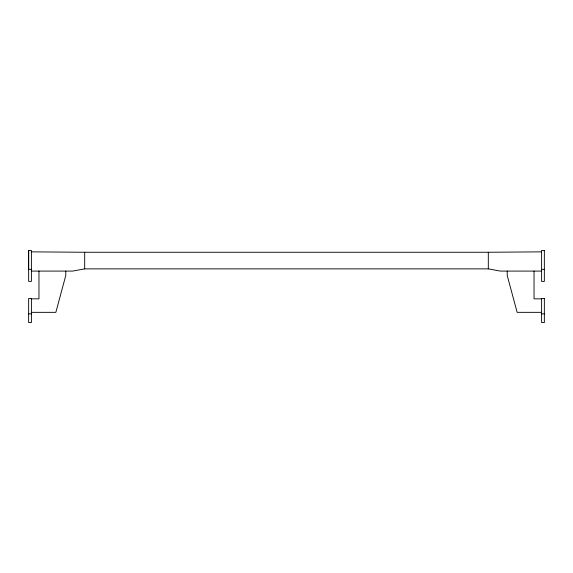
<?xml version="1.0" encoding="UTF-8"?>
<svg xmlns="http://www.w3.org/2000/svg" width="573" height="573" viewBox="0 0 573 573"><rect width="100%" height="100%" fill="white"/><g stroke="black" fill="none" stroke-linecap="round" stroke-linejoin="round"><path stroke-width="0.86" d="M28.65 250.444L28.65 281.386L31.4 281.386L31.4 250.444L28.65 250.444L28.65 269.346L31.4 269.346M541.6 271.086L500.344 271.086L488.311 268.873L84.689 268.873L72.656 271.086L31.4 271.086M31.4 251.855L84.689 252.263L488.311 252.263L541.6 251.855M541.6 269.346L544.35 269.346M31.4 298.834L38.964 298.834L38.964 271.086M541.6 298.834L534.036 298.834L534.036 271.086M31.4 312.342L55.853 312.342L65.78 275.484L65.78 271.086M541.6 312.342L517.147 312.342L507.22 275.484L507.22 271.086M28.65 313.861L31.4 313.861M541.6 313.861L544.35 313.861M488.311 252.263L488.311 268.873M84.689 252.263L84.689 268.873M544.35 250.444L541.6 250.444L541.6 281.386L544.35 281.386L544.35 250.444M31.4 298.49L28.65 298.49L28.65 322.556L31.4 322.556L31.4 298.49M544.35 298.49L541.6 298.49L541.6 322.556L544.35 322.556L544.35 298.49"/></g></svg>
